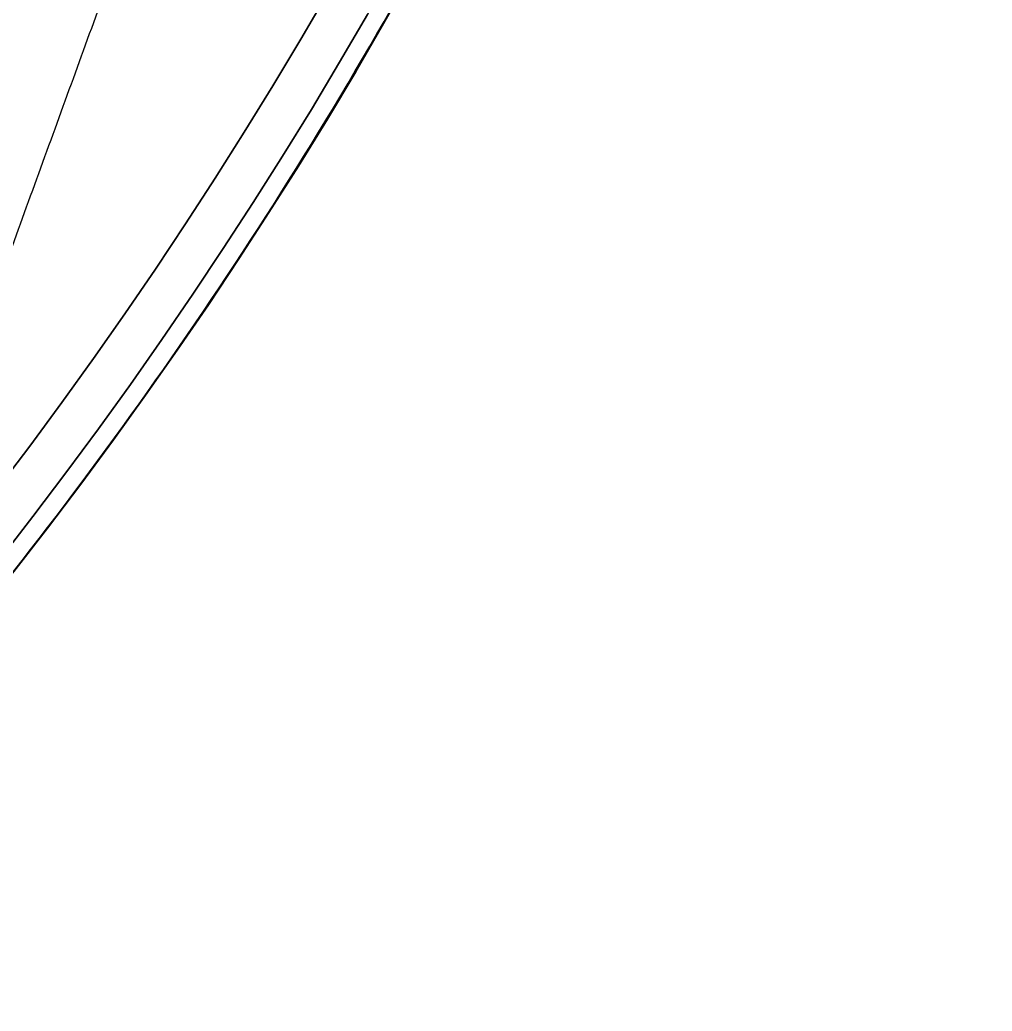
# Model space of a CAD drawing. Header units: millimetres. Extents: x -610 to 610, y -610 to 610.
# Drawn here: x 480.7 to 610.3, y -435.2 to -303.1 of the extents above; entities that cross this region are included whole.
import ezdxf

# ---------------------------------------------------------------- set-up
doc = ezdxf.new("R2010")
doc.units = ezdxf.units.MM
doc.layers.add('base', color=7, linetype='Continuous', true_color=0xffecbc)

msp = doc.modelspace()

# ---------------------------------------------------------------- linework, layer by layer
at = {"layer": 'base'}
for centre, radius in [((0, 0, 249.47), 610), ((0, 0, 250.47), 610), ((0, 0, 243.46), 607.51), ((0, 0, 256.48), 607.51), ((0, 0, 240.97), 601.5), ((0, 0, 258.97), 601.5)]:
    msp.add_circle(centre, radius, dxfattribs=at)
at = {"layer": 'base', "extrusion": (0, 0, -1)}
for centre, radius in [((0, 0, 3.53), 610), ((0, 0, 4.53), 610), ((0, 0, -2.48), 607.51), ((0, 0, 10.54), 607.51), ((0, 0, -4.97), 601.5), ((0, 0, 13.03), 601.5)]:
    msp.add_circle(centre, radius, dxfattribs=at)
at = {"layer": 'base'}
for points, weights, knots in [([(-495.2, -356.2, -4.03), (-851.4, 139, -4.03), (-356.2, 495.2, -4.03), (139, 851.4, -4.03), (495.2, 356.2, -4.03), (851.4, -139, -4.03), (356.2, -495.2, -4.03), (-139, -851.4, -4.03), (-495.2, -356.2, -4.03)], [1, 0.707106781187, 1, 0.707106781187, 1, 0.707106781187, 1, 0.707106781187, 1], [0, 0, 0, 958.185759, 958.185759, 1916.371519, 1916.371519, 2874.557278, 2874.557278, 3832.743037, 3832.743037, 3832.743037]), ([(-610, 0, 249.97), (-610, -610, 249.97), (0, -610, 249.97), (610, -610, 249.97), (610, 0, 249.97), (610, 610, 249.97), (0, 610, 249.97), (-610, 610, 249.97), (-610, 0, 249.97)], [1, 0.707106781187, 1, 0.707106781187, 1, 0.707106781187, 1, 0.707106781187, 1], [0, 0, 0, 958.185759, 958.185759, 1916.371519, 1916.371519, 2874.557278, 2874.557278, 3832.743037, 3832.743037, 3832.743037]), ([(32.65, -544.76, 240.97), (-510.36, -577.3, 240.97), (-544.65, -34.4, 240.97), (-578.93, 508.51, 240.97), (-36.14, 544.54, 240.97), (506.65, 580.56, 240.97), (544.42, 37.89, 240.97), (582.18, -504.79, 240.97), (39.63, -544.29, 240.97)], [1, 0.708239625255, 1, 0.708239625255, 1, 0.708239625255, 1, 0.708239625255, 1], [654.018286, 654.018286, 654.018286, 1509.504571, 1509.504571, 2364.990855, 2364.990855, 3220.47714, 3220.47714, 4075.963425, 4075.963425, 4075.963425]), ([(32.65, -544.76, 244.97), (-510.36, -577.3, 244.97), (-544.65, -34.4, 244.97), (-578.93, 508.51, 244.97), (-36.14, 544.54, 244.97), (506.65, 580.56, 244.97), (544.42, 37.89, 244.97), (582.18, -504.79, 244.97), (39.63, -544.29, 244.97)], [1, 0.708239625255, 1, 0.708239625255, 1, 0.708239625255, 1, 0.708239625255, 1], [654.018286, 654.018286, 654.018286, 1509.504571, 1509.504571, 2364.990855, 2364.990855, 3220.47714, 3220.47714, 4075.963425, 4075.963425, 4075.963425]), ([(32.65, -544.76, 242.97), (-510.36, -577.3, 242.97), (-544.65, -34.4, 242.97), (-578.93, 508.51, 242.97), (-36.14, 544.54, 242.97), (506.65, 580.56, 242.97), (544.42, 37.89, 242.97), (582.18, -504.79, 242.97), (39.63, -544.29, 242.97)], [1, 0.708239625255, 1, 0.708239625255, 1, 0.708239625255, 1, 0.708239625255, 1], [654.018286, 654.018286, 654.018286, 1509.504571, 1509.504571, 2364.990855, 2364.990855, 3220.47714, 3220.47714, 4075.963425, 4075.963425, 4075.963425])]:
    msp.add_rational_spline(points, weights, degree=2, knots=knots, dxfattribs=at)
for points in [[(461.25, -383.91, 240.97), (530.68, -193.15, 240.97), (600.11, -2.39, 240.97)], [(461.25, -383.91, 244.97), (530.68, -193.15, 244.97), (600.11, -2.39, 244.97)], [(461.25, -383.91, 242.97), (530.68, -193.15, 242.97), (600.11, -2.39, 242.97)], [(589.71, -106.07, 4.97), (488.21, -281.87, 4.97), (386.71, -457.67, 4.97)], [(589.71, -106.07, 0.97), (488.21, -281.87, 0.97), (386.71, -457.67, 0.97)], [(589.71, -106.07, 2.97), (488.21, -281.87, 2.97), (386.71, -457.67, 2.97)], [(378.82, -436.29, 0.97), (473.1, -273, 0.97), (567.37, -109.71, 0.97)], [(386.61, -440.79, 0.97), (480.89, -277.5, 0.97), (575.17, -114.21, 0.97)], [(394.41, -445.29, 0.97), (488.68, -282, 0.97), (582.96, -118.71, 0.97)], [(561.08, -120.61, 244.97), (463.1, -290.32, 244.97), (365.12, -460.03, 244.97)], [(568.88, -125.11, 244.97), (470.89, -294.82, 244.97), (372.91, -464.53, 244.97)], [(576.67, -129.61, 244.97), (478.69, -299.32, 244.97), (380.7, -469.03, 244.97)]]:
    msp.add_open_spline(points, degree=2, dxfattribs=at)
for points in [[(373.3, -444.89, 4.97), (452.78, -307.23, 4.97), (532.26, -169.57, 4.97), (552.1, -135.21, 4.97), (571.93, -100.85, 4.97)], [(373.3, -444.89, 0.97), (452.78, -307.23, 0.97), (532.26, -169.57, 0.97), (552.1, -135.21, 0.97), (571.93, -100.85, 0.97)], [(373.3, -444.89, 2.97), (452.78, -307.23, 2.97), (532.26, -169.57, 2.97), (552.1, -135.21, 2.97), (571.93, -100.85, 2.97)]]:
    msp.add_open_spline(points, degree=2, knots=[-8133.440248, -8133.440248, -8133.440248, -7815.531176, -7815.531176, -7736.178687, -7736.178687, -7736.178687], dxfattribs=at)

doc.saveas('drawing.dxf')
